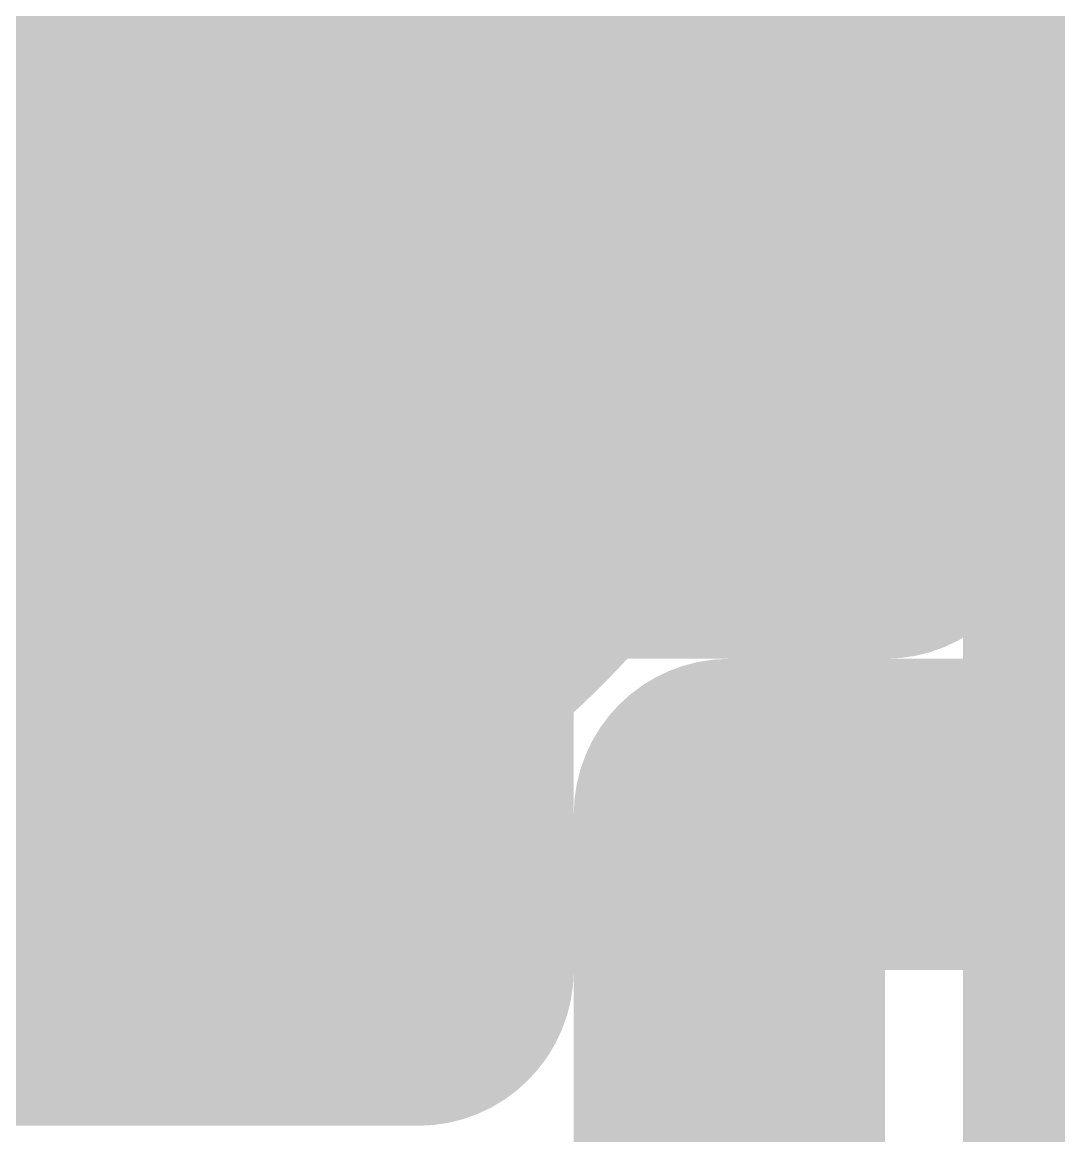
# Model space of a CAD drawing. Header units: inches. Extents: x -2 to 289, y -4 to 187.
# Drawn here: x 79.3104 to 79.4795, y 60.0186 to 60.2003 of the extents above; entities that cross this region are included whole.
import ezdxf

# ---------------------------------------------------------------- set-up
doc = ezdxf.new("R2010")
doc.units = ezdxf.units.IN
for name, color, linetype in [('Bottom Layer', 5, 'Continuous'), ('Drill Drawing', 1, 'Continuous'), ('Layer 1', 16, 'Continuous'), ('Layer 2', 76, 'Continuous'), ('Top Layer', 1, 'Continuous'), ('Top Overlay', 2, 'Continuous'), ('Via Holes', 16, 'Continuous')]:
    doc.layers.add(name, color=color, linetype=linetype)

# ---------------------------------------------------------------- blocks, each defined once
blk = doc.blocks.new('R___0402_72')
at = {"layer": 'Top Overlay', "const_width": 0.127}
blk.add_lwpolyline([(-0.7874, 0.4064), (0.7874, 0.4064)], dxfattribs=at)

msp = doc.modelspace()

# ---------------------------------------------------------------- hatches: boundary and pattern name
at = {"layer": 'Bottom Layer'}
h = msp.add_hatch(color=5, dxfattribs=at)
edge = h.paths.add_edge_path()
edge.add_arc((79.2988, 60.198), 0.15, 0, 360)
at = {"layer": 'Layer 1'}
h = msp.add_hatch(color=16, dxfattribs=at)
edge = h.paths.add_edge_path()
edge.add_arc((79.2988, 60.198), 0.15, 0, 360)
at = {"layer": 'Layer 2'}
h = msp.add_hatch(color=76, dxfattribs=at)
edge = h.paths.add_edge_path()
edge.add_arc((79.2988, 60.198), 0.15, 0, 360)
at = {"layer": 'Top Layer'}
h = msp.add_hatch(color=1, dxfattribs=at)
edge = h.paths.add_edge_path()
edge.add_arc((79.2988, 60.198), 0.15, 0, 360)
at = {"layer": 'Via Holes'}
h = msp.add_hatch(color=7, dxfattribs=at)
edge = h.paths.add_edge_path()
edge.add_arc((79.2988, 60.198), 0.075, 0, 360)

# ---------------------------------------------------------------- linework, layer by layer
at = {"layer": 'Drill Drawing', "const_width": 0.0508}
for points in [[(79.4512, 60.1218), (79.4512, 60.2742)], [(79.375, 60.1218), (79.4512, 60.1218)], [(79.375, 60.0456), (79.375, 60.1218)], [(79.4258, 60.071), (79.5528, 60.071)], [(79.4258, 59.944), (79.4258, 60.071)], [(79.2226, 60.0456), (79.375, 60.0456)]]:
    msp.add_lwpolyline(points, dxfattribs=at)
at = {"layer": 'Drill Drawing', "const_width": 0.0254}
for points in [[(79.3623, 60.1218, 1), (79.3877, 60.1218, 1)], [(79.3623, 60.1218, 1), (79.3877, 60.1218, 1)], [(79.4385, 60.1218, 1), (79.4639, 60.1218, 1)], [(79.4385, 60.1218, 1), (79.4639, 60.1218, 1)], [(79.4131, 60.071, 1), (79.4385, 60.071, 1)], [(79.4131, 60.071, 1), (79.4385, 60.071, 1)], [(79.3623, 60.0456, 1), (79.3877, 60.0456, 1)], [(79.3623, 60.0456, 1), (79.3877, 60.0456, 1)]]:
    msp.add_lwpolyline(points, format="xyb", close=True, dxfattribs=at)
at = {"layer": 'Layer 2', "const_width": 0.1778}
msp.add_lwpolyline([(79.2988, 60.198), (79.2988, 74.90043)], dxfattribs=at)
at = {"layer": 'Layer 2', "const_width": 0.0889}
msp.add_lwpolyline([(79.25435, 60.198, 1), (79.34325, 60.198, 1)], format="xyb", close=True, dxfattribs=at)
at = {"layer": 'Top Layer', "const_width": 0.1778}
msp.add_lwpolyline([(79.2988, 60.198), (79.9338, 60.198)], dxfattribs=at)
at = {"layer": 'Top Layer', "const_width": 0.0889}
msp.add_lwpolyline([(79.25435, 60.198, 1), (79.34325, 60.198, 1)], format="xyb", close=True, dxfattribs=at)

# ---------------------------------------------------------------- block references
at = {"rotation": 90}
msp.add_blockref('R___0402_72', (79.9338, 60.6679), dxfattribs=at)

doc.saveas('drawing.dxf')
